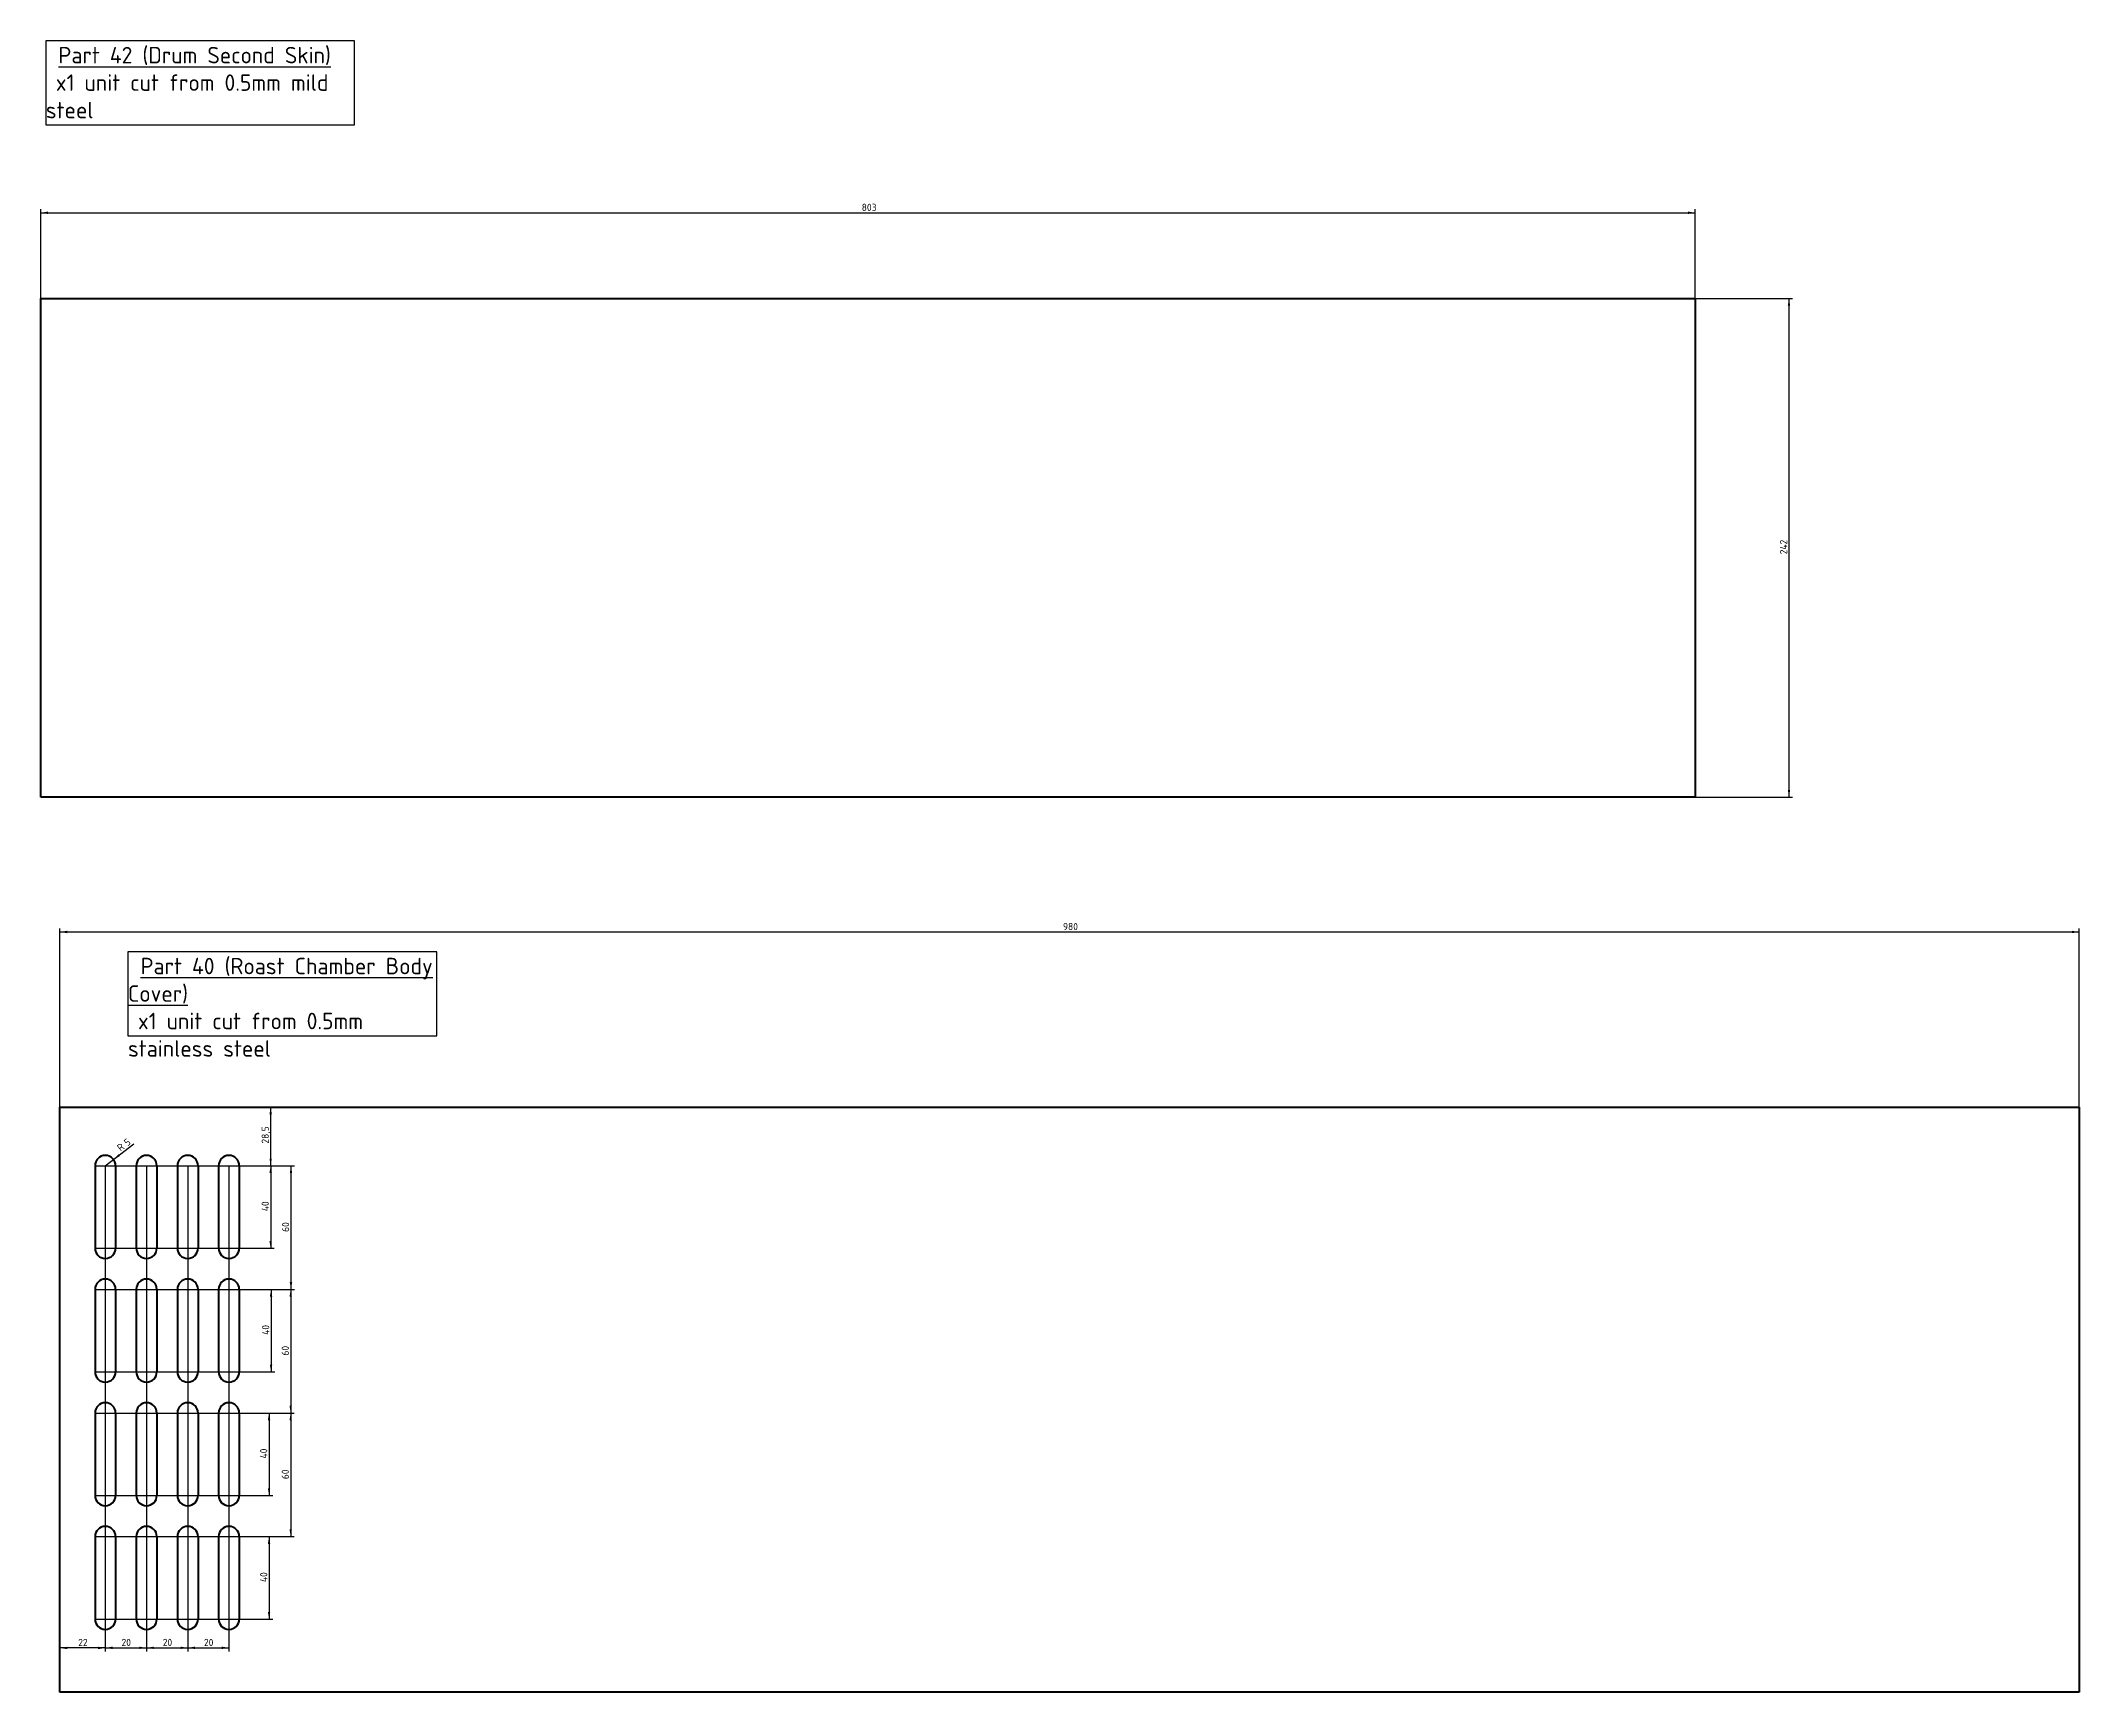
# Model space of a CAD drawing. Header units: millimetres. Extents: x 44 to 2242, y 25 to 832.
# Drawn here: x 1253 to 2242, y 29 to 830 of the extents above; entities that cross this region are included whole.
import ezdxf
from ezdxf.enums import TextEntityAlignment as Align

# ---------------------------------------------------------------- set-up
doc = ezdxf.new("R2010")
doc.units = ezdxf.units.MM
doc.layers.add('Default', color=7, linetype='Continuous')
doc.layers.add('Dimensions', color=7, linetype='Continuous')
doc.styles.add('SEACAD_Solid_Edge_ISO', font='seiso.ttf')
doc.dimstyles.new('ISO_(mm)', dxfattribs={"dimtxt": 3.5, "dimasz": 3.5, "dimexe": 1.75, "dimexo": 0, "dimgap": 0.875, "dimtad": 1, "dimtxsty": 'SEACAD_Solid_Edge_ISO', "dimblk1": '_SE_FILLED', "dimblk2": '_SE_FILLED', "dimsah": 1, "dimcen": 1.75, "dimadec": 0, "dimazin": 0, "dimtfac": 0.5, "dimtmove": 1, "dimatfit": 3, "dimfxl": 1, "dimtolj": 1, "dimarcsym": 0})

# ---------------------------------------------------------------- blocks, each defined once
blk = doc.blocks.new('DMBLK564')
at = {"layer": 'Dimensions', "linetype": 'Continuous', "lineweight": 25}
for points in [[(1265.81, 398.41), (1262.31, 397.82), (1265.81, 397.24)], [(2238.81, 398.41), (2238.81, 397.24), (2242.31, 397.82)]]:
    blk.add_hatch(color=7, dxfattribs=at).paths.add_polyline_path(points)
at = {"layer": 'Dimensions', "color": 7, "linetype": 'Continuous', "lineweight": 25}
for p, q in [((1262.31, 312.88), (1262.31, 399.57)), ((1262.31, 397.82), (2242.31, 397.82)), ((2242.31, 312.88), (2242.31, 399.57))]:
    blk.add_line(p, q, dxfattribs=at)
at = {"layer": 'Dimensions', "color": 7, "linetype": 'Continuous', "lineweight": 25, "style": 'SEACAD_Solid_Edge_ISO'}
blk.add_text('980', height=3.5, dxfattribs=at).set_placement((1749.09, 402.2), align=Align.TOP_LEFT)
blk = doc.blocks.new('_SE_FILLED')
at = {"color": 0}
blk.add_line((0, 0), (-1, 0), dxfattribs=at)
blk.add_solid([(0, 0), (-1, -0.1665), (-1, 0.1665), (0, 0)], dxfattribs=at)
blk = doc.blocks.new('DMBLK566')
at = {"layer": 'Dimensions', "linetype": 'Continuous', "lineweight": 25}
blk.add_hatch(color=7, dxfattribs=at).paths.add_polyline_path([(1290.72, 290), (1288.29, 287.41), (1291.42, 289.07)])
at = {"layer": 'Dimensions', "color": 7, "linetype": 'Continuous', "lineweight": 25}
blk.add_line((1284.31, 284.38), (1298.16, 294.94), dxfattribs=at)
at = {"layer": 'Dimensions', "color": 7, "linetype": 'Continuous', "lineweight": 25, "style": 'SEACAD_Solid_Edge_ISO'}
for s, p in [('5', (1292.96, 296.47)), ('R', (1289.64, 293.94))]:
    blk.add_text(s, height=3.5, rotation=37.3373, dxfattribs=at).set_placement(p, align=Align.TOP_LEFT)
blk = doc.blocks.new('DMBLK567')
at = {"layer": 'Dimensions', "linetype": 'Continuous', "lineweight": 25}
for points in [[(1365.15, 280.88), (1364.57, 284.38), (1363.98, 280.88)], [(1365.15, 247.88), (1363.98, 247.88), (1364.57, 244.38)]]:
    blk.add_hatch(color=7, dxfattribs=at).paths.add_polyline_path(points)
at = {"layer": 'Dimensions', "color": 7, "linetype": 'Continuous', "lineweight": 25}
for p, q in [((1279.31, 284.38), (1366.32, 284.38)), ((1364.57, 284.38), (1364.57, 244.38)), ((1279.31, 244.38), (1366.32, 244.38))]:
    blk.add_line(p, q, dxfattribs=at)
at = {"layer": 'Dimensions', "color": 7, "linetype": 'Continuous', "lineweight": 25, "style": 'SEACAD_Solid_Edge_ISO'}
blk.add_text('40', height=3.5, rotation=90, dxfattribs=at).set_placement((1360.19, 262.31), align=Align.TOP_LEFT)
blk = doc.blocks.new('DMBLK568')
at = {"layer": 'Dimensions', "linetype": 'Continuous', "lineweight": 25}
for points in [[(1265.81, 49.79), (1265.81, 50.96), (1262.31, 50.37)], [(1280.81, 49.79), (1284.31, 50.37), (1280.81, 50.96)]]:
    blk.add_hatch(color=7, dxfattribs=at).paths.add_polyline_path(points)
at = {"layer": 'Dimensions', "color": 7, "linetype": 'Continuous', "lineweight": 25}
for p, q in [((1284.31, 284.38), (1284.31, 48.62)), ((1284.31, 50.37), (1262.31, 50.37))]:
    blk.add_line(p, q, dxfattribs=at)
at = {"layer": 'Dimensions', "color": 7, "linetype": 'Continuous', "lineweight": 25, "style": 'SEACAD_Solid_Edge_ISO'}
blk.add_text('22', height=3.5, dxfattribs=at).set_placement((1271.17, 54.75), align=Align.TOP_LEFT)
blk = doc.blocks.new('DMBLK569')
at = {"layer": 'Dimensions', "linetype": 'Continuous', "lineweight": 25}
for points in [[(1365.15, 309.38), (1364.57, 312.88), (1363.98, 309.38)], [(1365.15, 287.88), (1363.98, 287.88), (1364.57, 284.38)]]:
    blk.add_hatch(color=7, dxfattribs=at).paths.add_polyline_path(points)
at = {"layer": 'Dimensions', "color": 7, "linetype": 'Continuous', "lineweight": 25}
for p, q in [((1364.57, 284.38), (1364.57, 312.88)), ((1284.31, 284.38), (1366.32, 284.38))]:
    blk.add_line(p, q, dxfattribs=at)
at = {"layer": 'Dimensions', "color": 7, "linetype": 'Continuous', "lineweight": 25, "style": 'SEACAD_Solid_Edge_ISO'}
blk.add_text('28,5', height=3.5, rotation=90, dxfattribs=at).set_placement((1360.19, 295.13), align=Align.TOP_LEFT)
blk = doc.blocks.new('DMBLK570')
at = {"layer": 'Dimensions', "linetype": 'Continuous', "lineweight": 25}
for points in [[(1375.01, 280.88), (1374.42, 284.38), (1373.84, 280.88)], [(1375.01, 227.88), (1373.84, 227.88), (1374.42, 224.38)]]:
    blk.add_hatch(color=7, dxfattribs=at).paths.add_polyline_path(points)
at = {"layer": 'Dimensions', "color": 7, "linetype": 'Continuous', "lineweight": 25}
for p, q in [((1284.31, 284.38), (1376.17, 284.38)), ((1374.42, 284.38), (1374.42, 224.38)), ((1284.31, 224.38), (1376.17, 224.38))]:
    blk.add_line(p, q, dxfattribs=at)
at = {"layer": 'Dimensions', "color": 7, "linetype": 'Continuous', "lineweight": 25, "style": 'SEACAD_Solid_Edge_ISO'}
blk.add_text('60', height=3.5, rotation=90, dxfattribs=at).set_placement((1370.05, 252.27), align=Align.TOP_LEFT)
blk = doc.blocks.new('DMBLK571')
at = {"layer": 'Dimensions', "linetype": 'Continuous', "lineweight": 25}
for points in [[(1374.87, 220.88), (1374.29, 224.38), (1373.71, 220.88)], [(1374.87, 167.88), (1373.71, 167.88), (1374.29, 164.38)]]:
    blk.add_hatch(color=7, dxfattribs=at).paths.add_polyline_path(points)
at = {"layer": 'Dimensions', "color": 7, "linetype": 'Continuous', "lineweight": 25}
for p, q in [((1284.31, 224.38), (1376.04, 224.38)), ((1374.29, 224.38), (1374.29, 164.38)), ((1284.31, 164.38), (1376.04, 164.38))]:
    blk.add_line(p, q, dxfattribs=at)
at = {"layer": 'Dimensions', "color": 7, "linetype": 'Continuous', "lineweight": 25, "style": 'SEACAD_Solid_Edge_ISO'}
blk.add_text('60', height=3.5, rotation=90, dxfattribs=at).set_placement((1369.92, 192.27), align=Align.TOP_LEFT)
blk = doc.blocks.new('DMBLK572')
at = {"layer": 'Dimensions', "linetype": 'Continuous', "lineweight": 25}
for points in [[(1374.87, 160.88), (1374.29, 164.38), (1373.71, 160.88)], [(1374.87, 107.88), (1373.71, 107.88), (1374.29, 104.38)]]:
    blk.add_hatch(color=7, dxfattribs=at).paths.add_polyline_path(points)
at = {"layer": 'Dimensions', "color": 7, "linetype": 'Continuous', "lineweight": 25}
for p, q in [((1284.31, 164.38), (1376.04, 164.38)), ((1374.29, 164.38), (1374.29, 104.38)), ((1284.31, 104.38), (1376.04, 104.38))]:
    blk.add_line(p, q, dxfattribs=at)
at = {"layer": 'Dimensions', "color": 7, "linetype": 'Continuous', "lineweight": 25, "style": 'SEACAD_Solid_Edge_ISO'}
blk.add_text('60', height=3.5, rotation=90, dxfattribs=at).set_placement((1369.92, 132.27), align=Align.TOP_LEFT)
blk = doc.blocks.new('DMBLK573')
at = {"layer": 'Dimensions', "linetype": 'Continuous', "lineweight": 25}
for points in [[(1365.35, 220.88), (1364.77, 224.38), (1364.19, 220.88)], [(1365.35, 187.88), (1364.19, 187.88), (1364.77, 184.38)]]:
    blk.add_hatch(color=7, dxfattribs=at).paths.add_polyline_path(points)
at = {"layer": 'Dimensions', "color": 7, "linetype": 'Continuous', "lineweight": 25}
for p, q in [((1279.31, 224.38), (1366.52, 224.38)), ((1364.77, 224.38), (1364.77, 184.38)), ((1279.31, 184.38), (1366.52, 184.38))]:
    blk.add_line(p, q, dxfattribs=at)
at = {"layer": 'Dimensions', "color": 7, "linetype": 'Continuous', "lineweight": 25, "style": 'SEACAD_Solid_Edge_ISO'}
blk.add_text('40', height=3.5, rotation=90, dxfattribs=at).set_placement((1360.39, 202.31), align=Align.TOP_LEFT)
blk = doc.blocks.new('DMBLK574')
at = {"layer": 'Dimensions', "linetype": 'Continuous', "lineweight": 25}
for points in [[(1364.37, 160.88), (1363.79, 164.38), (1363.21, 160.88)], [(1364.37, 127.88), (1363.21, 127.88), (1363.79, 124.38)]]:
    blk.add_hatch(color=7, dxfattribs=at).paths.add_polyline_path(points)
at = {"layer": 'Dimensions', "color": 7, "linetype": 'Continuous', "lineweight": 25}
for p, q in [((1279.31, 164.38), (1365.54, 164.38)), ((1363.79, 164.38), (1363.79, 124.38)), ((1279.31, 124.38), (1365.54, 124.38))]:
    blk.add_line(p, q, dxfattribs=at)
at = {"layer": 'Dimensions', "color": 7, "linetype": 'Continuous', "lineweight": 25, "style": 'SEACAD_Solid_Edge_ISO'}
blk.add_text('40', height=3.5, rotation=90, dxfattribs=at).set_placement((1359.42, 142.31), align=Align.TOP_LEFT)
blk = doc.blocks.new('DMBLK575')
at = {"layer": 'Dimensions', "linetype": 'Continuous', "lineweight": 25}
for points in [[(1364.37, 100.88), (1363.79, 104.38), (1363.21, 100.88)], [(1364.37, 67.88), (1363.21, 67.88), (1363.79, 64.38)]]:
    blk.add_hatch(color=7, dxfattribs=at).paths.add_polyline_path(points)
at = {"layer": 'Dimensions', "color": 7, "linetype": 'Continuous', "lineweight": 25}
for p, q in [((1279.31, 104.38), (1365.54, 104.38)), ((1363.79, 104.38), (1363.79, 64.38)), ((1279.31, 64.38), (1365.54, 64.38))]:
    blk.add_line(p, q, dxfattribs=at)
at = {"layer": 'Dimensions', "color": 7, "linetype": 'Continuous', "lineweight": 25, "style": 'SEACAD_Solid_Edge_ISO'}
blk.add_text('40', height=3.5, rotation=90, dxfattribs=at).set_placement((1359.42, 82.31), align=Align.TOP_LEFT)
blk = doc.blocks.new('DMBLK576')
at = {"layer": 'Dimensions', "linetype": 'Continuous', "lineweight": 25}
for points in [[(1287.81, 49.84), (1287.81, 51), (1284.31, 50.42)], [(1300.81, 49.84), (1304.31, 50.42), (1300.81, 51)]]:
    blk.add_hatch(color=7, dxfattribs=at).paths.add_polyline_path(points)
at = {"layer": 'Dimensions', "color": 7, "linetype": 'Continuous', "lineweight": 25}
for p, q in [((1284.31, 284.38), (1284.31, 48.67)), ((1304.31, 284.38), (1304.31, 48.67)), ((1284.31, 50.42), (1304.31, 50.42))]:
    blk.add_line(p, q, dxfattribs=at)
at = {"layer": 'Dimensions', "color": 7, "linetype": 'Continuous', "lineweight": 25, "style": 'SEACAD_Solid_Edge_ISO'}
blk.add_text('20', height=3.5, dxfattribs=at).set_placement((1292.2, 54.8), align=Align.TOP_LEFT)
blk = doc.blocks.new('DMBLK577')
at = {"layer": 'Dimensions', "linetype": 'Continuous', "lineweight": 25}
for points in [[(1307.81, 49.84), (1307.81, 51), (1304.31, 50.42)], [(1320.81, 49.84), (1324.31, 50.42), (1320.81, 51)]]:
    blk.add_hatch(color=7, dxfattribs=at).paths.add_polyline_path(points)
at = {"layer": 'Dimensions', "color": 7, "linetype": 'Continuous', "lineweight": 25}
for p, q in [((1304.31, 284.38), (1304.31, 48.67)), ((1324.31, 284.38), (1324.31, 48.67)), ((1304.31, 50.42), (1324.31, 50.42))]:
    blk.add_line(p, q, dxfattribs=at)
at = {"layer": 'Dimensions', "color": 7, "linetype": 'Continuous', "lineweight": 25, "style": 'SEACAD_Solid_Edge_ISO'}
blk.add_text('20', height=3.5, dxfattribs=at).set_placement((1312.2, 54.8), align=Align.TOP_LEFT)
blk = doc.blocks.new('DMBLK578')
at = {"layer": 'Dimensions', "linetype": 'Continuous', "lineweight": 25}
for points in [[(1327.81, 49.84), (1327.81, 51), (1324.31, 50.42)], [(1340.81, 49.84), (1344.31, 50.42), (1340.81, 51)]]:
    blk.add_hatch(color=7, dxfattribs=at).paths.add_polyline_path(points)
at = {"layer": 'Dimensions', "color": 7, "linetype": 'Continuous', "lineweight": 25}
for p, q in [((1324.31, 284.38), (1324.31, 48.67)), ((1344.31, 284.38), (1344.31, 48.67)), ((1324.31, 50.42), (1344.31, 50.42))]:
    blk.add_line(p, q, dxfattribs=at)
at = {"layer": 'Dimensions', "color": 7, "linetype": 'Continuous', "lineweight": 25, "style": 'SEACAD_Solid_Edge_ISO'}
blk.add_text('20', height=3.5, dxfattribs=at).set_placement((1332.2, 54.8), align=Align.TOP_LEFT)
blk = doc.blocks.new('DMBLK594')
at = {"layer": 'Dimensions', "linetype": 'Continuous', "lineweight": 25}
for points in [[(1256.49, 747.43), (1252.99, 746.85), (1256.49, 746.27)], [(2052.49, 747.43), (2052.49, 746.27), (2055.99, 746.85)]]:
    blk.add_hatch(color=7, dxfattribs=at).paths.add_polyline_path(points)
at = {"layer": 'Dimensions', "color": 7, "linetype": 'Continuous', "lineweight": 25}
for p, q in [((1252.99, 705.29), (1252.99, 748.6)), ((1252.99, 746.85), (2055.99, 746.85)), ((2055.99, 705.29), (2055.99, 748.6))]:
    blk.add_line(p, q, dxfattribs=at)
at = {"layer": 'Dimensions', "color": 7, "linetype": 'Continuous', "lineweight": 25, "style": 'SEACAD_Solid_Edge_ISO'}
blk.add_text('803', height=3.5, dxfattribs=at).set_placement((1651.43, 751.23), align=Align.TOP_LEFT)
blk = doc.blocks.new('DMBLK595')
at = {"layer": 'Dimensions', "linetype": 'Continuous', "lineweight": 25}
for points in [[(2102.03, 701.79), (2101.45, 705.29), (2100.87, 701.79)], [(2102.03, 466.79), (2100.87, 466.79), (2101.45, 463.29)]]:
    blk.add_hatch(color=7, dxfattribs=at).paths.add_polyline_path(points)
at = {"layer": 'Dimensions', "color": 7, "linetype": 'Continuous', "lineweight": 25}
for p, q in [((2055.99, 705.29), (2103.2, 705.29)), ((2101.45, 705.29), (2101.45, 463.29)), ((2055.99, 463.29), (2103.2, 463.29))]:
    blk.add_line(p, q, dxfattribs=at)
at = {"layer": 'Dimensions', "color": 7, "linetype": 'Continuous', "lineweight": 25, "style": 'SEACAD_Solid_Edge_ISO'}
blk.add_text('242', height=3.5, rotation=90, dxfattribs=at).set_placement((2097.08, 581.11), align=Align.TOP_LEFT)

msp = doc.modelspace()

# ---------------------------------------------------------------- linework, layer by layer
at = {"layer": 'Default', "color": 7, "linetype": 'Continuous', "lineweight": 50}
for p, q in [((1252.993, 705.288), (2055.993, 705.288)), ((1252.993, 463.288), (1252.993, 705.288)), ((2055.993, 705.288), (2055.993, 463.288)), ((2055.993, 463.288), (1252.993, 463.288)), ((1262.313, 312.876), (2242.313, 312.876)), ((1262.313, 28.876), (1262.313, 312.876)), ((2242.313, 312.876), (2242.313, 28.876)), ((1279.313, 284.376), (1279.313, 244.376)), ((1289.313, 284.376), (1289.313, 244.376)), ((1299.313, 284.376), (1299.313, 244.376)), ((1309.313, 284.376), (1309.313, 244.376)), ((1319.313, 284.376), (1319.313, 244.376)), ((1329.313, 284.376), (1329.313, 244.376)), ((1339.313, 284.376), (1339.313, 244.376)), ((1349.313, 284.376), (1349.313, 244.376)), ((1279.313, 224.376), (1279.313, 184.376)), ((1289.313, 224.376), (1289.313, 184.376)), ((1299.313, 224.376), (1299.313, 184.376)), ((1309.313, 224.376), (1309.313, 184.376)), ((1319.313, 224.376), (1319.313, 184.376)), ((1329.313, 224.376), (1329.313, 184.376)), ((1339.313, 224.376), (1339.313, 184.376)), ((1349.313, 224.376), (1349.313, 184.376)), ((1279.313, 164.376), (1279.313, 124.376)), ((1289.313, 164.376), (1289.313, 124.376)), ((1299.313, 164.376), (1299.313, 124.376)), ((1309.313, 164.376), (1309.313, 124.376)), ((1319.313, 164.376), (1319.313, 124.376)), ((1329.313, 164.376), (1329.313, 124.376)), ((1339.313, 164.376), (1339.313, 124.376)), ((1349.313, 164.376), (1349.313, 124.376)), ((1279.313, 104.376), (1279.313, 64.376)), ((1289.313, 104.376), (1289.313, 64.376)), ((1299.313, 104.376), (1299.313, 64.376)), ((1309.313, 104.376), (1309.313, 64.376)), ((1319.313, 104.376), (1319.313, 64.376)), ((1329.313, 104.376), (1329.313, 64.376)), ((1339.313, 104.376), (1339.313, 64.376)), ((1349.313, 104.376), (1349.313, 64.376)), ((2242.313, 28.876), (1262.313, 28.876))]:
    msp.add_line(p, q, dxfattribs=at)
at = {"layer": 'Default', "color": 7, "linetype": 'Continuous', "lineweight": 30}
for points in [[(1255.458, 830.325), (1255.458, 789.5), (1405.314, 789.5), (1405.314, 830.325), (1255.458, 830.325)], [(1295.318, 388.261), (1295.318, 347.437), (1445.174, 347.437), (1445.174, 388.261), (1295.318, 388.261)]]:
    msp.add_lwpolyline(points, dxfattribs=at)
at = {"layer": 'Default', "color": 7, "linetype": 'Continuous', "lineweight": 50}
for centre, start, end in [((1284.313, 284.376), 0, 180), ((1304.313, 284.376), 0, 180), ((1324.313, 284.376), 0, 180), ((1344.313, 284.376), 0, 180), ((1284.313, 244.376), 180, 0), ((1304.313, 244.376), 180, 0), ((1324.313, 244.376), 180, 0), ((1344.313, 244.376), 180, 0), ((1284.313, 224.376), 0, 180), ((1304.313, 224.376), 0, 180), ((1324.313, 224.376), 0, 180), ((1344.313, 224.376), 0, 180), ((1284.313, 184.376), 180, 0), ((1304.313, 184.376), 180, 0), ((1324.313, 184.376), 180, 0), ((1344.313, 184.376), 180, 0), ((1284.313, 164.376), 0, 180), ((1304.313, 164.376), 0, 180), ((1324.313, 164.376), 0, 180), ((1344.313, 164.376), 0, 180), ((1284.313, 124.376), 180, 360), ((1304.313, 124.376), 180, 360), ((1324.313, 124.376), 180, 360), ((1344.313, 124.376), 180, 360), ((1284.313, 104.376), 0, 180), ((1304.313, 104.376), 0, 180), ((1324.313, 104.376), 0, 180), ((1344.313, 104.376), 0, 180), ((1284.313, 64.376), 180, 360), ((1304.313, 64.376), 180, 360), ((1324.313, 64.376), 180, 360), ((1344.313, 64.376), 180, 360)]:
    msp.add_arc(centre, 5, start, end, dxfattribs=at)

# ---------------------------------------------------------------- texts
at = {"layer": 'Default', "char_height": 10.054167, "width": 149.85551, "attachment_point": 1}
for s, insert in [('{\\fSolid Edge ISO|b0||i0||c0|p34;\\C7;\\L\\H10.05416667;\\W1.;\\T1.; }{\\fSolid Edge ISO|b0||i0||c0|p34;\\C7;\\L\\H8.;\\W1.;\\T1.;Part 42 (Drum Second Skin) \\P}{\\fSolid Edge ISO|b0||i0||c0|p34;\\C7;\\H8.;\\W1.;\\T1.; x1 unit cut from 0.5mm mild steel}', (1255.458, 827.354)), ('{\\fSolid Edge ISO|b0||i0||c0|p34;\\C7;\\L\\H10.05416667;\\W1.;\\T1.; }{\\fSolid Edge ISO|b0||i0||c0|p34;\\C7;\\L\\H8.;\\W1.;\\T1.;Part 40 (Roast Chamber Body Cover) \\P}{\\fSolid Edge ISO|b0||i0||c0|p34;\\C7;\\H8.;\\W1.;\\T1.; x1 unit cut from 0.5mm stainless steel}', (1295.318, 385.29))]:
    msp.add_mtext(s, dxfattribs=dict(at, insert=insert))

# ---------------------------------------------------------------- dimensions: what is measured, and where the dimension line sits
at = {"layer": 'Dimensions', "color": 7, "linetype": 'Continuous', "lineweight": 25}
for base, p1, p2, angle, picture, middle, dimtype in [((1252.993, 746.851), (1252.993, 705.288), (2055.993, 705.288), 0, 'DMBLK594', (1654.493, 746.851), 161), ((2101.451, 705.288), (2055.993, 705.288), (2055.993, 463.288), 270, 'DMBLK595', (2101.451, 584.288), 161), ((1262.313, 397.822), (1262.313, 312.876), (2242.313, 312.876), 0, 'DMBLK564', (1752.313, 397.822), 161), ((1364.565, 312.876), (1284.313, 284.376), (1262.313, 312.876), 90, 'DMBLK569', (1364.565, 298.626), 160), ((1364.565, 284.376), (1279.313, 284.376), (1279.313, 244.376), 270, 'DMBLK567', (1364.565, 264.376), 161), ((1374.424, 284.376), (1284.313, 284.376), (1284.313, 224.376), 270, 'DMBLK570', (1374.424, 254.376), 161), ((1284.313, 50.421), (1284.313, 284.376), (1304.313, 284.376), 0, 'DMBLK576', (1294.313, 50.421), 161), ((1304.313, 50.421), (1304.313, 284.376), (1324.313, 284.376), 0, 'DMBLK577', (1314.313, 50.421), 161), ((1324.313, 50.421), (1324.313, 284.376), (1344.313, 284.376), 0, 'DMBLK578', (1334.313, 50.421), 161), ((1364.769, 224.376), (1279.313, 224.376), (1279.313, 184.376), 270, 'DMBLK573', (1364.769, 204.376), 161), ((1374.291, 224.376), (1284.313, 224.376), (1284.313, 164.376), 270, 'DMBLK571', (1374.291, 194.376), 161), ((1363.791, 164.376), (1279.313, 164.376), (1279.313, 124.376), 270, 'DMBLK574', (1363.791, 144.376), 161), ((1374.291, 164.376), (1284.313, 164.376), (1284.313, 104.376), 270, 'DMBLK572', (1374.291, 134.376), 161), ((1363.791, 104.376), (1279.313, 104.376), (1279.313, 64.376), 270, 'DMBLK575', (1363.791, 84.376), 161)]:
    dim = msp.add_linear_dim(base=base, p1=p1, p2=p2, angle=angle, text='\\A1;<>', dimstyle='ISO_(mm)', override={"dimtmove": 0, "dimtolj": 0}, dxfattribs=at)
    dim.commit()
    dim.dimension.update_dxf_attribs({"geometry": picture, "text_midpoint": middle, "dimtype": dimtype})
dim = msp.add_linear_dim(base=(1262.313, 50.373), p1=(1284.313, 284.376), p2=(1262.313, 312.876), text='\\A1;<>', dimstyle='ISO_(mm)', override={"dimtmove": 0, "dimtolj": 0}, dxfattribs=at)
dim.commit()
dim.dimension.update_dxf_attribs({"geometry": 'DMBLK568', "text_midpoint": (1273.313, 50.373), "dimtype": 160})
dim = msp.add_radius_dim(center=(1284.313, 284.376), mpoint=(1288.288, 287.409), text='\\A1;<>', dimstyle='ISO_(mm)', override={"dimtmove": 0}, dxfattribs=at)
dim.commit()
dim.dimension.update_dxf_attribs({"geometry": 'DMBLK566', "text_midpoint": (1291.321, 289.722), "dimtype": 164})

doc.saveas('drawing.dxf')
